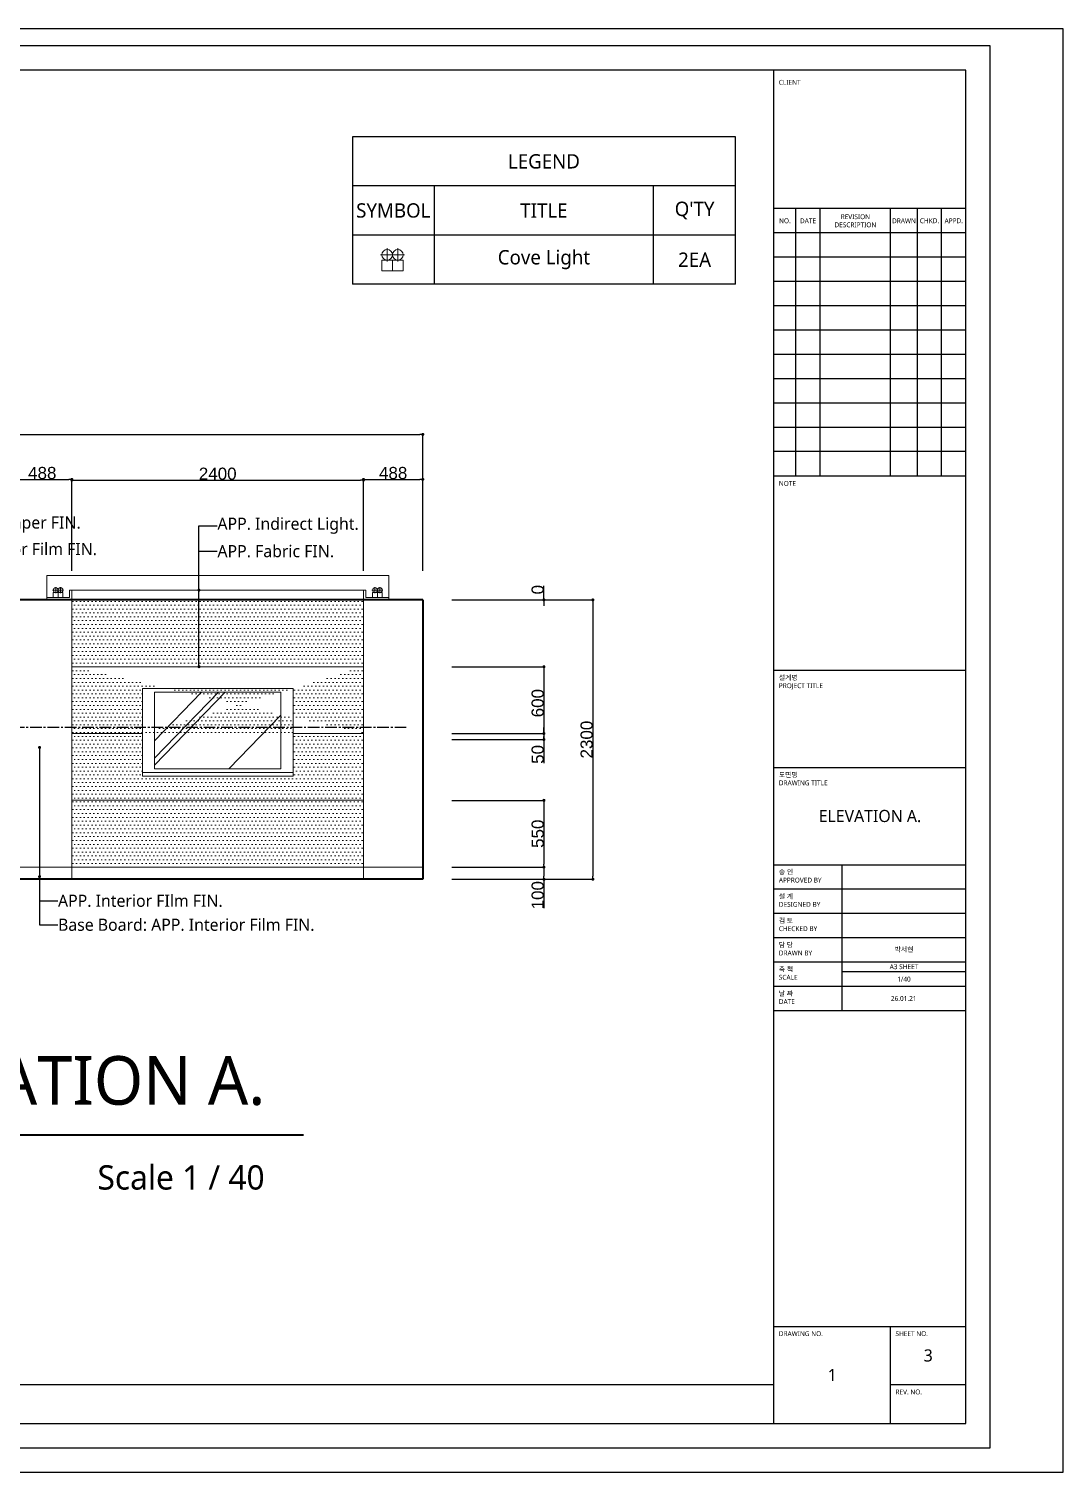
# Model space of a CAD drawing. Header units: millimetres. Extents: x 0 to 16800, y -1 to 11879.
# Drawn here: x 8288 to 16800, y -1 to 11879 of the extents above; entities that cross this region are included whole.
import ezdxf
from ezdxf import colors
from ezdxf.entities.mleader import LeaderData, LeaderLine
from ezdxf.math import Vec2, Vec3

# ---------------------------------------------------------------- set-up
doc = ezdxf.new("R2010")
doc.units = ezdxf.units.MM
doc.header["$LTSCALE"] = 5
doc.linetypes.add('CENTER2', pattern=[28.575, 19.05, -3.175, 3.175, -3.175])
for name, color, linetype, lineweight in [('가구', 4, 'Continuous', 20), ('도면명', 3, 'Continuous', 40), ('문자', 3, 'Continuous', 25), ('벽체선', 2, 'Continuous', 40), ('우물천장', 2, 'Continuous', 20), ('조명', 6, 'Continuous', 20), ('치수', 7, 'Continuous', 20), ('타일', 5, 'Continuous', 9)]:
    doc.layers.add(name, color=color, linetype=linetype, lineweight=lineweight)
doc.layers.add('실선', color=7, linetype='Continuous')
doc.layers.add('틀', color=7, linetype='Continuous')
doc.styles.add('h1', font='malgun.ttf', dxfattribs={"height": 100})
doc.styles.add('H2', font='malgun.ttf')
doc.styles.get("Standard").update_dxf_attribs({"font": 'arial.ttf'})
doc.dimstyles.new('h1', dxfattribs={"dimtxt": 100, "dimasz": 25, "dimexe": 1.25, "dimexo": 240, "dimtad": 1, "dimtxsty": 'Standard', "dimblk": 'DOT', "dimcen": 2.5, "dimadec": 0, "dimazin": 0, "dimtfac": 1, "dimtmove": 0, "dimatfit": 3, "dimfxl": 1, "dimarcsym": 0})
pattern_1 = [(0, (1330.438, 1674.274), (15.875, 31.75), [0, -31.75])]

# ---------------------------------------------------------------- blocks, each defined once
blk = doc.blocks.new('_Dot')
at = {"color": 0, "linetype": 'ByBlock', "lineweight": -2}
blk.add_line((-0.5, 0), (-1, 0), dxfattribs=at)
at = {"color": 0, "linetype": 'ByBlock', "const_width": 0.5}
blk.add_lwpolyline([(-0.25, 0, 1), (0.25, 0, 1)], format="xyb", close=True, dxfattribs=at)
blk = doc.blocks.new('*D2')
at = {"layer": 'Defpoints', "color": 0, "transparency": 16777216}
for p in [(11530, 8541), (3730, 7179), (11530, 7179)]:
    blk.add_point(p, dxfattribs=at)
at = {"layer": '치수', "color": 0, "lineweight": -2, "transparency": 16777216}
for p, q in [((3730, 7419), (3730, 8543)), ((3755, 8541), (11505, 8541)), ((11530, 7419), (11530, 8543))]:
    blk.add_line(p, q, dxfattribs=at)
at = {"layer": '치수', "color": 0, "lineweight": -2, "transparency": 16777216, "xscale": 25, "yscale": 25, "zscale": 25, "rotation": 180}
blk.add_blockref('_Dot', (3730, 8541), dxfattribs=at)
at = {"layer": '치수', "color": 0, "lineweight": -2, "transparency": 16777216, "xscale": 25, "yscale": 25, "zscale": 25}
blk.add_blockref('_Dot', (11530, 8541), dxfattribs=at)
at = {"layer": '치수', "color": 0, "transparency": 16777216, "insert": (7630, 8593), "char_height": 100, "attachment_point": 5}
blk.add_mtext('7800', dxfattribs=at)
blk = doc.blocks.new('*D5')
at = {"layer": 'Defpoints', "color": 0, "transparency": 16777216}
for p in [(11530, 8171), (11042, 7179), (11530, 7179)]:
    blk.add_point(p, dxfattribs=at)
at = {"layer": '치수', "color": 0, "lineweight": -2, "transparency": 16777216}
for p, q in [((11042, 7419), (11042, 8173)), ((11067, 8171), (11505, 8171)), ((11530, 7419), (11530, 8173))]:
    blk.add_line(p, q, dxfattribs=at)
at = {"layer": '치수', "color": 0, "lineweight": -2, "transparency": 16777216, "xscale": 25, "yscale": 25, "zscale": 25, "rotation": 180}
blk.add_blockref('_Dot', (11042, 8171), dxfattribs=at)
at = {"layer": '치수', "color": 0, "lineweight": -2, "transparency": 16777216, "xscale": 25, "yscale": 25, "zscale": 25}
blk.add_blockref('_Dot', (11530, 8171), dxfattribs=at)
at = {"layer": '치수', "color": 0, "transparency": 16777216, "insert": (11286, 8223), "char_height": 100, "attachment_point": 5}
blk.add_mtext('488', dxfattribs=at)
blk = doc.blocks.new('*D6')
at = {"layer": 'Defpoints', "color": 0, "transparency": 16777216}
for p in [(8642, 8171), (8154, 7179), (8642, 7179)]:
    blk.add_point(p, dxfattribs=at)
at = {"layer": '치수', "color": 0, "lineweight": -2, "transparency": 16777216}
for p, q in [((8154, 7419), (8154, 8173)), ((8179, 8171), (8617, 8171)), ((8642, 7419), (8642, 8173))]:
    blk.add_line(p, q, dxfattribs=at)
at = {"layer": '치수', "color": 0, "lineweight": -2, "transparency": 16777216, "xscale": 25, "yscale": 25, "zscale": 25, "rotation": 180}
blk.add_blockref('_Dot', (8154, 8171), dxfattribs=at)
at = {"layer": '치수', "color": 0, "lineweight": -2, "transparency": 16777216, "xscale": 25, "yscale": 25, "zscale": 25}
blk.add_blockref('_Dot', (8642, 8171), dxfattribs=at)
at = {"layer": '치수', "color": 0, "transparency": 16777216, "insert": (8398, 8223), "char_height": 100, "attachment_point": 5}
blk.add_mtext('488', dxfattribs=at)
blk = doc.blocks.new('*D7')
at = {"layer": 'Defpoints', "color": 0, "transparency": 16777216}
for p in [(11042, 8165), (8642, 7179), (11042, 7179)]:
    blk.add_point(p, dxfattribs=at)
at = {"layer": '치수', "color": 0, "lineweight": -2, "transparency": 16777216}
for p, q in [((8642, 7419), (8642, 8166)), ((8667, 8165), (11017, 8165)), ((11042, 7419), (11042, 8166))]:
    blk.add_line(p, q, dxfattribs=at)
at = {"layer": '치수', "color": 0, "lineweight": -2, "transparency": 16777216, "xscale": 25, "yscale": 25, "zscale": 25, "rotation": 180}
blk.add_blockref('_Dot', (8642, 8165), dxfattribs=at)
at = {"layer": '치수', "color": 0, "lineweight": -2, "transparency": 16777216, "xscale": 25, "yscale": 25, "zscale": 25}
blk.add_blockref('_Dot', (11042, 8165), dxfattribs=at)
at = {"layer": '치수', "color": 0, "transparency": 16777216, "insert": (9842, 8217), "char_height": 100, "attachment_point": 5}
blk.add_mtext('2400', dxfattribs=at)
blk = doc.blocks.new('*D13')
at = {"layer": 'Defpoints', "color": 0, "transparency": 16777216}
for p in [(11530, 7179), (11530, 4879), (12930, 4879)]:
    blk.add_point(p, dxfattribs=at)
at = {"layer": '치수', "color": 0, "lineweight": -2, "transparency": 16777216}
for p, q in [((11770, 7179), (12932, 7179)), ((12930, 7154), (12930, 4904)), ((11770, 4879), (12932, 4879))]:
    blk.add_line(p, q, dxfattribs=at)
at = {"layer": '치수', "color": 0, "lineweight": -2, "transparency": 16777216, "xscale": 25, "yscale": 25, "zscale": 25}
for p, rotation in [((12930, 7179), 90), ((12930, 4879), 270)]:
    blk.add_blockref('_Dot', p, dxfattribs=dict(at, rotation=rotation))
at = {"layer": '치수', "color": 0, "transparency": 16777216, "insert": (12879, 6029), "char_height": 100, "attachment_point": 5, "rotation": 90}
blk.add_mtext('2300', dxfattribs=at)
blk = doc.blocks.new('*D14')
at = {"layer": 'Defpoints', "color": 0, "transparency": 16777216}
for p in [(11530, 7179), (11530, 7179), (12527, 7179)]:
    blk.add_point(p, dxfattribs=at)
at = {"layer": '치수', "color": 0, "lineweight": -2, "transparency": 16777216}
for p, q in [((12527, 7204), (12527, 7296)), ((11770, 7179), (12529, 7179)), ((11770, 7179), (12529, 7179)), ((12527, 7154), (12527, 7129))]:
    blk.add_line(p, q, dxfattribs=at)
at = {"layer": '치수', "color": 0, "lineweight": -2, "transparency": 16777216, "xscale": 25, "yscale": 25, "zscale": 25}
for rotation in [270, 90]:
    blk.add_blockref('_Dot', (12527, 7179), dxfattribs=dict(at, rotation=rotation))
at = {"layer": '치수', "color": 0, "transparency": 16777216, "insert": (12476, 7263), "char_height": 100, "attachment_point": 5, "rotation": 90}
blk.add_mtext('0', dxfattribs=at)
blk = doc.blocks.new('*D15')
at = {"layer": 'Defpoints', "color": 0, "transparency": 16777216}
for p in [(11530, 6629), (11530, 6029), (12527, 6029)]:
    blk.add_point(p, dxfattribs=at)
at = {"layer": '치수', "color": 0, "lineweight": -2, "transparency": 16777216}
for p, q in [((11770, 6629), (12529, 6629)), ((12527, 6604), (12527, 6054)), ((11770, 6029), (12529, 6029))]:
    blk.add_line(p, q, dxfattribs=at)
at = {"layer": '치수', "color": 0, "lineweight": -2, "transparency": 16777216, "xscale": 25, "yscale": 25, "zscale": 25}
for p, rotation in [((12527, 6629), 90), ((12527, 6029), 270)]:
    blk.add_blockref('_Dot', p, dxfattribs=dict(at, rotation=rotation))
at = {"layer": '치수', "color": 0, "transparency": 16777216, "insert": (12476, 6329), "char_height": 100, "attachment_point": 5, "rotation": 90}
blk.add_mtext('600', dxfattribs=at)
blk = doc.blocks.new('*D16')
at = {"layer": 'Defpoints', "color": 0, "transparency": 16777216}
for p in [(11530, 6079), (11530, 6029), (12527, 6029)]:
    blk.add_point(p, dxfattribs=at)
at = {"layer": '치수', "color": 0, "lineweight": -2, "transparency": 16777216}
for p, q in [((11770, 6079), (12529, 6079)), ((12527, 6104), (12527, 6129)), ((12527, 6079), (12527, 6029)), ((11770, 6029), (12529, 6029)), ((12527, 6004), (12527, 5835))]:
    blk.add_line(p, q, dxfattribs=at)
at = {"layer": '치수', "color": 0, "lineweight": -2, "transparency": 16777216, "xscale": 25, "yscale": 25, "zscale": 25}
for p, rotation in [((12527, 6079), 270), ((12527, 6029), 90)]:
    blk.add_blockref('_Dot', p, dxfattribs=dict(at, rotation=rotation))
at = {"layer": '치수', "color": 0, "transparency": 16777216, "insert": (12476, 5907), "char_height": 100, "attachment_point": 5, "rotation": 90}
blk.add_mtext('50', dxfattribs=at)
blk = doc.blocks.new('*D17')
at = {"layer": 'Defpoints', "color": 0, "transparency": 16777216}
for p in [(11530, 5529), (11530, 4979), (12527, 4979)]:
    blk.add_point(p, dxfattribs=at)
at = {"layer": '치수', "color": 0, "lineweight": -2, "transparency": 16777216}
for p, q in [((11770, 5529), (12529, 5529)), ((12527, 5504), (12527, 5004)), ((11770, 4979), (12529, 4979))]:
    blk.add_line(p, q, dxfattribs=at)
at = {"layer": '치수', "color": 0, "lineweight": -2, "transparency": 16777216, "xscale": 25, "yscale": 25, "zscale": 25}
for p, rotation in [((12527, 5529), 90), ((12527, 4979), 270)]:
    blk.add_blockref('_Dot', p, dxfattribs=dict(at, rotation=rotation))
at = {"layer": '치수', "color": 0, "transparency": 16777216, "insert": (12476, 5254), "char_height": 100, "attachment_point": 5, "rotation": 90}
blk.add_mtext('550', dxfattribs=at)
blk = doc.blocks.new('*D18')
at = {"layer": 'Defpoints', "color": 0, "transparency": 16777216}
for p in [(11530, 4979), (11530, 4879), (12527, 4879)]:
    blk.add_point(p, dxfattribs=at)
at = {"layer": '치수', "color": 0, "lineweight": -2, "transparency": 16777216}
for p, q in [((11770, 4979), (12529, 4979)), ((11770, 4879), (12529, 4879)), ((12527, 4954), (12527, 4904)), ((12527, 4879), (12527, 4642))]:
    blk.add_line(p, q, dxfattribs=at)
at = {"layer": '치수', "color": 0, "lineweight": -2, "transparency": 16777216, "xscale": 25, "yscale": 25, "zscale": 25}
for p, rotation in [((12527, 4979), 90), ((12527, 4879), 270)]:
    blk.add_blockref('_Dot', p, dxfattribs=dict(at, rotation=rotation))
at = {"layer": '치수', "color": 0, "transparency": 16777216, "insert": (12476, 4748), "char_height": 100, "attachment_point": 5, "rotation": 90}
blk.add_mtext('100', dxfattribs=at)
blk = doc.blocks.new('*U23')
at = {"layer": '문자', "color": 0, "linetype": 'CENTER2', "transparency": 16777216}
blk.add_line((2657.5, 0), (-2657.5, 0), dxfattribs=at)

msp = doc.modelspace()

# ---------------------------------------------------------------- hatches: boundary and pattern name
at = {"layer": '타일'}
h = msp.add_hatch(dxfattribs=at)
h.set_pattern_fill('DOTS', color=256, scale=20)
h.set_pattern_definition(pattern_1)
h.paths.add_polyline_path([(11042.438, 6629.274), (8642.438, 6629.274), (8642.438, 7179.274), (11042.438, 7179.274)])
edge = h.paths.add_edge_path()
edge.add_line((8642.438, 6629.274), (8642.438, 6079.274))
edge.add_line((9222.438, 6079.274), (8642.438, 6079.274))
edge.add_line((10462.438, 6449.274), (9222.438, 6449.274))
edge.add_line((9222.438, 6449.274), (9222.438, 6079.274))
edge.add_line((10462.438, 6079.274), (10462.438, 6449.274))
edge.add_line((11042.438, 6629.274), (11042.438, 6079.274))
h = msp.add_hatch(dxfattribs=at)
h.set_pattern_fill('DOTS', color=256, scale=20)
h.set_pattern_definition(pattern_1)
h.paths.add_polyline_path([(8642.438, 6079.274), (8642.438, 5529.274), (11042.438, 5529.274), (11042.438, 6079.274), (10462.438, 6079.274), (10462.438, 5729.274), (9222.438, 5729.274), (9222.438, 6079.274)])
h = msp.add_hatch(dxfattribs=at)
h.set_pattern_fill('DOTS', color=256, scale=20)
h.set_pattern_definition(pattern_1)
h.paths.add_polyline_path([(8642.438, 5529.274), (8642.438, 4979.274), (11042.438, 4979.274), (11042.438, 5529.274)])

# ---------------------------------------------------------------- linework, layer by layer
at = {"layer": '가구'}
for p, q in [((10462.438, 6449.274), (9222.438, 6449.274)), ((9222.438, 6449.274), (9222.438, 5729.274)), ((9322.438, 6419.274), (9322.438, 5789.274)), ((10362.438, 6419.274), (9322.438, 6419.274)), ((9322.438, 6020.124), (9709.354, 6419.274)), ((9322.438, 5876.45), (9848.625, 6419.274)), ((9322.438, 5818.98), (9904.333, 6419.274)), ((10362.438, 5789.274), (10362.438, 6419.274)), ((10462.438, 5729.274), (10462.438, 6449.274)), ((9934.289, 5789.274), (10362.438, 6230.961)), ((9222.438, 5759.274), (10462.438, 5759.274)), ((9222.438, 5729.274), (10462.438, 5729.274)), ((9322.438, 5789.274), (10362.438, 5789.274)), ((8642.438, 4979.274), (8054.438, 4979.274)), ((8642.438, 4979.274), (8642.438, 4879.274)), ((11042.438, 4979.274), (8642.438, 4979.274)), ((11530.438, 4979.274), (11042.438, 4979.274)), ((11042.438, 4979.274), (11042.438, 4879.274))]:
    msp.add_line(p, q, dxfattribs=at)
at = {"layer": '도면명'}
msp.add_line((4888.929, 2775.724), (10549.255, 2775.724), dxfattribs=at)
at = {"layer": '벽체선'}
for p, q in [((8642.438, 7179.274), (3730.438, 7179.274)), ((11042.438, 7179.274), (8642.438, 7179.274)), ((11530.438, 7179.274), (11042.438, 7179.274)), ((11530.438, 7179.274), (11530.438, 4879.274)), ((11530.438, 4879.274), (3730.438, 4879.274))]:
    msp.add_line(p, q, dxfattribs=at)
at = {"layer": '실선'}
for p, q in [((14103.909, 10990.124), (10950.472, 10990.124)), ((10950.472, 10990.124), (10950.472, 9777.322)), ((14103.909, 9777.322), (14103.909, 10990.124)), ((14103.909, 10585.857), (10950.472, 10585.857)), ((11624.251, 10585.857), (11624.251, 9777.322)), ((13430.13, 9777.322), (13430.13, 10585.857)), ((14103.909, 10181.589), (10950.472, 10181.589)), ((14103.909, 9777.322), (10950.472, 9777.322))]:
    msp.add_line(p, q, dxfattribs=at)
at = {"layer": '우물천장'}
for p, q in [((11250.438, 7379.274), (8434.438, 7379.274)), ((8434.438, 7379.274), (8434.438, 7179.274)), ((11250.438, 7379.274), (11250.438, 7179.274)), ((11062.438, 7259.274), (8622.438, 7259.274)), ((8622.438, 7259.274), (8622.438, 7199.274)), ((8642.438, 7259.274), (8642.438, 7179.274)), ((11042.438, 7259.274), (11042.438, 7179.274)), ((11062.438, 7259.274), (11062.438, 7199.274)), ((8622.438, 7199.274), (8434.438, 7199.274)), ((11250.438, 7199.274), (11062.438, 7199.274))]:
    msp.add_line(p, q, dxfattribs=at)
at = {"layer": '조명'}
for p, q in [((11237.218, 10019.692), (11182.655, 10019.692)), ((11237.218, 10019.692), (11237.218, 10074.254)), ((11237.218, 10019.692), (11324.519, 10019.692)), ((11237.218, 10019.692), (11237.218, 9965.129)), ((11324.519, 10019.692), (11324.519, 10074.254)), ((11324.519, 10019.692), (11379.082, 10019.692)), ((11324.519, 10019.692), (11324.519, 9965.129)), ((8508.438, 7259.274), (8483.438, 7259.274)), ((8508.438, 7259.274), (8508.438, 7284.274)), ((8508.438, 7259.274), (8548.438, 7259.274)), ((8508.438, 7259.274), (8508.438, 7234.274)), ((8548.438, 7259.274), (8548.438, 7284.274)), ((8548.438, 7259.274), (8573.438, 7259.274)), ((8548.438, 7259.274), (8548.438, 7234.274)), ((11136.438, 7259.274), (11111.438, 7259.274)), ((11136.438, 7259.274), (11136.438, 7284.274)), ((11136.438, 7259.274), (11176.438, 7259.274)), ((11136.438, 7259.274), (11136.438, 7234.274)), ((11176.438, 7259.274), (11176.438, 7284.274)), ((11176.438, 7259.274), (11201.438, 7259.274)), ((11176.438, 7259.274), (11176.438, 7234.274))]:
    msp.add_line(p, q, dxfattribs=at)
for points in [[(11280.868, 9888.742), (11193.568, 9888.742), (11193.568, 9976.043), (11280.868, 9976.043)], [(11280.868, 9888.742), (11368.169, 9888.742), (11368.169, 9976.043), (11280.868, 9976.043)], [(8528.438, 7199.274), (8488.438, 7199.274), (8488.438, 7239.274), (8528.438, 7239.274)], [(8528.438, 7199.274), (8568.438, 7199.274), (8568.438, 7239.274), (8528.438, 7239.274)], [(11156.438, 7199.274), (11116.438, 7199.274), (11116.438, 7239.274), (11156.438, 7239.274)], [(11156.438, 7199.274), (11196.438, 7199.274), (11196.438, 7239.274), (11156.438, 7239.274)]]:
    msp.add_lwpolyline(points, close=True, dxfattribs=at)
for centre, radius in [((11237.218, 10019.692), 43.65), ((11324.519, 10019.692), 43.65), ((8508.438, 7259.274), 20), ((8548.438, 7259.274), 20), ((11136.438, 7259.274), 20), ((11176.438, 7259.274), 20)]:
    msp.add_circle(centre, radius, dxfattribs=at)
at = {"layer": '치수'}
msp.add_line((8154.438, 8171.283), (8391.875, 8171.283), dxfattribs=at)
at = {"layer": '타일'}
for p, q in [((8642.438, 7179.274), (8642.438, 6629.274)), ((11042.438, 7179.274), (11042.438, 6629.274)), ((11042.438, 6629.274), (8642.438, 6629.274)), ((8642.438, 6629.274), (8642.438, 6079.274)), ((11042.438, 6629.274), (11042.438, 6079.274)), ((9222.438, 6079.274), (8642.438, 6079.274)), ((8642.438, 6079.274), (8642.438, 5529.274)), ((11042.438, 6079.274), (10462.438, 6079.274)), ((11042.438, 6079.274), (11042.438, 5529.274)), ((11042.438, 5529.274), (8642.438, 5529.274)), ((8642.438, 5529.274), (8642.438, 4979.274)), ((11042.438, 5529.274), (11042.438, 4979.274))]:
    msp.add_line(p, q, dxfattribs=at)
at = {"layer": '틀'}
for p, q in [((16800.438, 11879.274), (0.438, 11879.274)), ((16800.438, -0.726), (16800.438, 11879.274)), ((16200.438, 11739.274), (640.438, 11739.274)), ((16200.438, 199.274), (16200.438, 11739.274)), ((16000.438, 11539.274), (840.438, 11539.274)), ((14420.438, 399.274), (14420.438, 11539.274)), ((16000.438, 399.274), (16000.438, 11539.274)), ((16000.438, 10399.274), (14420.438, 10399.274)), ((14600.438, 8199.274), (14600.438, 10399.274)), ((14800.438, 8199.274), (14800.438, 10399.274)), ((15380.438, 8199.274), (15380.438, 10399.274)), ((15600.438, 8199.274), (15600.438, 10399.274)), ((15800.438, 8199.274), (15800.438, 10399.274)), ((16000.438, 10199.274), (14420.438, 10199.274)), ((16000.438, 9999.274), (14420.438, 9999.274)), ((16000.438, 9799.274), (14420.438, 9799.274)), ((16000.438, 9599.274), (14420.438, 9599.274)), ((16000.438, 9399.274), (14420.438, 9399.274)), ((16000.438, 9199.274), (14420.438, 9199.274)), ((16000.438, 8999.274), (14420.438, 8999.274)), ((16000.438, 8799.274), (14420.438, 8799.274)), ((16000.438, 8599.274), (14420.438, 8599.274)), ((16000.438, 8399.274), (14420.438, 8399.274)), ((14420.438, 8199.274), (16000.438, 8199.274)), ((14420.438, 6599.274), (16000.438, 6599.274)), ((14420.438, 5799.274), (16000.438, 5799.274)), ((14420.438, 4999.274), (16000.438, 4999.274)), ((14980.438, 3799.274), (14980.438, 4999.274)), ((14420.438, 4799.274), (16000.438, 4799.274)), ((14420.438, 4599.274), (16000.438, 4599.274)), ((14420.438, 4399.274), (16000.438, 4399.274)), ((14420.438, 4199.274), (16000.438, 4199.274)), ((14980.438, 4119.274), (16000.438, 4119.274)), ((14420.438, 3999.274), (16000.438, 3999.274)), ((14420.438, 3799.274), (16000.438, 3799.274)), ((14420.438, 1199.274), (16000.438, 1199.274)), ((15380.438, 399.274), (15380.438, 1199.274)), ((840.438, 719.274), (14420.438, 719.274)), ((15380.438, 719.274), (16000.438, 719.274)), ((840.438, 399.274), (16000.438, 399.274)), ((640.438, 199.274), (16200.438, 199.274)), ((0.438, -0.726), (16800.438, -0.726))]:
    msp.add_line(p, q, dxfattribs=at)

# ---------------------------------------------------------------- block references
at = {"layer": '문자', "linetype": 'CENTER2'}
msp.add_blockref('*U23', (8736.438, 6129.274), dxfattribs=at)

# ---------------------------------------------------------------- texts
at = {"layer": '도면명', "linetype": 'Continuous', "ltscale": 0.5, "attachment_point": 1, "style": 'H2'}
for s, width, insert, char_height in [('ELEVATION A.', 3551.83162, (6858.689, 3423.321), 400), ('Scale 1 / 40', 1957.42834, (8852.792, 2525.084), 200)]:
    msp.add_mtext_dynamic_manual_height_columns(s, width=width, gutter_width=15, heights=[0], dxfattribs=dict(at, insert=insert, char_height=char_height))
at = {"layer": '실선', "char_height": 118.0005, "attachment_point": 5, "style": 'h1'}
for s, width, insert in [('LEGEND', 3153.43659, (12527.19, 10787.99)), ("Q'TY", 673.77856, (13767.019, 10383.723)), ('SYMBOL', 673.77856, (11287.361, 10383.723)), ('TITLE', 1805.87946, (12527.19, 10383.723)), ('Cove Light', 1805.87946, (12527.19, 9979.456)), ('2EA', 673.77856, (13767.019, 9979.456))]:
    msp.add_mtext_dynamic_manual_height_columns(s, width=width, gutter_width=590.003, heights=[0], dxfattribs=dict(at, insert=insert))
at = {"layer": '틀', "style": 'h1'}
for s, width, insert, char_height, attachment_point in [('CLIENT', 400, (14460.438, 11459.274), 40, 1), ('REVISION\\PDESCRIPTION', 580, (15090.438, 10299.274), 40, 5), ('NO.', 180, (14510.438, 10299.274), 40, 5), ('DATE', 200, (14700.438, 10299.274), 40, 5), ('DRAWN', 220, (15490.438, 10299.274), 40, 5), ('CHKD.', 200, (15700.438, 10299.274), 40, 5), ('APPD.', 200, (15900.438, 10299.274), 40, 5), ('NOTE', 400, (14460.438, 8157.833), 40, 1), ('{\\fGulim|b0|i0|c129|p50;설계명}\\PPROJECT TITLE', 1107.85353, (14460.438, 6559.274), 40, 1), ('{\\fGulim|b0|i0|c129|p50;도면명}\\PDRAWING TITLE', 441.646, (14460.438, 5759.274), 40, 1), ('ELEVATION A.', 1580, (15210.438, 5399.274), 100, 5), ('{\\fGulim|b0|i0|c129|p50;승 인}\\PAPPROVED BY', 400, (14460.438, 4959.274), 40, 1), ('설 계\\PDESIGNED BY', 400, (14460.438, 4759.274), 40, 1), ('검 토\\PCHECKED BY', 400, (14460.438, 4559.274), 40, 1), ('담 당\\PDRAWN BY', 400, (14460.438, 4359.274), 40, 1), ('박서현', 1020, (15490.438, 4300.289), 40, 5), ('축 척\\PSCALE', 400, (14460.438, 4159.274), 40, 1), ('A3 SHEET', 1020, (15490.438, 4159.274), 40, 5), ('1/40', 1020, (15490.438, 4057.148), 40, 5), ('날 짜\\PDATE', 400, (14460.438, 3959.274), 40, 1), ('26.01.21', 1020, (15488.299, 3897.488), 40, 5), ('DRAWING NO.', 400, (14460.438, 1159.274), 40, 1), ('SHEET NO.', 400, (15420.438, 1159.274), 40, 1), ('3', 620, (15690.438, 959.274), 100, 5), ('1', 960, (14900.438, 799.274), 100, 5), ('REV. NO.', 400, (15420.438, 679.274), 40, 1)]:
    msp.add_mtext_dynamic_manual_height_columns(s, width=width, gutter_width=500, heights=[0], dxfattribs=dict(at, insert=insert, char_height=char_height, attachment_point=attachment_point))

# ---------------------------------------------------------------- dimensions: what is measured, and where the dimension line sits
at = {"layer": '치수'}
for base, p1, p2, picture, middle in [((11530.438, 8541.334), (3730.438, 7179.274), (11530.438, 7179.274), '*D2', (7630.438, 8593.017)), ((8642.438, 8171.283), (8154.438, 7179.274), (8642.438, 7179.274), '*D6', (8398.438, 8222.965)), ((11042.438, 8165.033), (8642.438, 7179.274), (11042.438, 7179.274), '*D7', (9842.438, 8216.715)), ((11530.438, 8171.283), (11042.438, 7179.274), (11530.438, 7179.274), '*D5', (11286.438, 8222.965))]:
    dim = msp.add_linear_dim(base=base, p1=p1, p2=p2, dimstyle='h1', dxfattribs=at)
    dim.commit()
    dim.dimension.update_dxf_attribs({"geometry": picture, "text_midpoint": middle})
for base, p1, p2, picture, middle in [((12527.486361153, 7179.274393657), (11530.437890523, 7179.274393657), (11530.437890523, 7179.274393657), '*D14', (12475.80406238, 7262.505123534)), ((12930.438, 4879.274), (11530.438, 7179.274), (11530.438, 4879.274), '*D13', (12878.721, 6029.274)), ((12527.486, 6029.274), (11530.438, 6629.274), (11530.438, 6029.274), '*D15', (12475.804, 6329.274)), ((12527.486, 6029.274), (11530.438, 6079.274), (11530.438, 6029.274), '*D16', (12475.804, 5907.196)), ((12527.486, 4979.274), (11530.438, 5529.274), (11530.438, 4979.274), '*D17', (12475.804, 5254.274)), ((12527.486, 4879.274), (11530.438, 4979.274), (11530.438, 4879.274), '*D18', (12475.804, 4748.056))]:
    dim = msp.add_linear_dim(base=base, p1=p1, p2=p2, angle=90, dimstyle='h1', dxfattribs=at)
    dim.commit()
    dim.dimension.update_dxf_attribs({"geometry": picture, "text_midpoint": middle})

# ---------------------------------------------------------------- leaders
at = {"layer": '문자'}
ml = msp.add_multileader_mtext('Standard', dxfattribs=at)
ml.set_content('APP. Wallpaper FIN.', color=256, style='h1')
ml.set_leader_properties()
ml.set_arrow_properties(name='DOT')
ml.build(insert=Vec2(0, 0))
ml.multileader.update_dxf_attribs({"arrow_head_size": 25})
ctx = ml.context
ctx.base_point, ctx.char_height, ctx.arrow_head_size, ctx.plane_origin = Vec3(7501.399, 7799.274), 100, 25, Vec3(7350.438, 6509.274)
notes = []
notes.append((ctx, [(0, (1, 1, 0), (7350.438, 7799.274), (1, 0), 150.961, [(0, [(7350.438, 6509.274)], 0, [])])]))
ctx.mtext.insert, ctx.mtext.flow_direction = Vec3(7503.399, 7865.715), 5
ml = msp.add_multileader_mtext('Standard', dxfattribs=at)
ml.set_content('APP. Indirect Light.', color=256, style='h1')
ml.set_leader_properties()
ml.set_arrow_properties(name='DOT')
ml.build(insert=Vec2(0, 0))
ml.multileader.update_dxf_attribs({"arrow_head_size": 25})
ctx = ml.context
ctx.base_point, ctx.char_height, ctx.arrow_head_size, ctx.plane_origin = Vec3(9837.934, 7789.274), 100, 25, Vec3(9687.934, 7259.274)
notes.append((ctx, [(0, (1, 1, 0), (9687.934, 7789.274), (1, 0), 150, [(0, [(9687.934, 7259.274)], 0, [])])]))
ctx.mtext.insert, ctx.mtext.flow_direction = Vec3(9839.934, 7856.088), 5
ml = msp.add_multileader_mtext('Standard', dxfattribs=at)
ml.set_content('APP. Interior Film FIN.', color=256, style='h1')
ml.set_leader_properties()
ml.set_arrow_properties(name='DOT')
ml.build(insert=Vec2(0, 0))
ml.multileader.update_dxf_attribs({"arrow_head_size": 25})
ctx = ml.context
ctx.base_point, ctx.char_height, ctx.arrow_head_size, ctx.plane_origin = Vec3(7501.399, 7597.276), 100, 25, Vec3(7350.438, 6359.274)
notes.append((ctx, [(0, (1, 1, 0), (7350.438, 7597.276), (1, 0), 150.961, [(0, [(7350.438, 6359.274)], 0, [])])]))
ctx.mtext.insert, ctx.mtext.flow_direction = Vec3(7503.399, 7648.126), 5
ml = msp.add_multileader_mtext('Standard', dxfattribs=at)
ml.set_content('APP. Fabric FIN.', color=256, style='h1')
ml.set_leader_properties()
ml.set_arrow_properties(name='DOT')
ml.build(insert=Vec2(0, 0))
ml.multileader.update_dxf_attribs({"arrow_head_size": 25})
ctx = ml.context
ctx.base_point, ctx.char_height, ctx.arrow_head_size, ctx.plane_origin = Vec3(9837.934, 7579.274), 100, 25, Vec3(9687.934, 6629.274)
notes.append((ctx, [(0, (1, 1, 0), (9687.934, 7579.274), (1, 0), 150, [(0, [(9687.934, 6629.274)], 0, [])])]))
ctx.mtext.insert, ctx.mtext.flow_direction = Vec3(9839.934, 7630.124), 5
ml = msp.add_multileader_mtext('Standard', dxfattribs=at)
ml.set_content('APP. Interior FIlm FIN.', color=256, style='h1')
ml.set_leader_properties()
ml.set_arrow_properties(name='DOT')
ml.build(insert=Vec2(0, 0))
ml.multileader.update_dxf_attribs({"arrow_head_size": 25})
ctx = ml.context
ctx.base_point, ctx.char_height, ctx.arrow_head_size, ctx.plane_origin = Vec3(8525.713, 4701.66), 100, 25, Vec3(8375.713, 5964.19)
notes.append((ctx, [(0, (1, 1, 0), (8375.713, 4701.66), (1, 0), 150, [(0, [(8375.713, 5964.19)], 0, [])])]))
ctx.mtext.insert, ctx.mtext.flow_direction = Vec3(8527.713, 4752.509), 5
ml = msp.add_multileader_mtext('Standard', dxfattribs=at)
ml.set_content('Base Board: APP. Interior Film FIN.', color=256, style='h1')
ml.set_leader_properties()
ml.set_arrow_properties(name='DOT')
ml.build(insert=Vec2(0, 0))
ml.multileader.update_dxf_attribs({"arrow_head_size": 25})
ctx = ml.context
ctx.base_point, ctx.char_height, ctx.arrow_head_size, ctx.plane_origin = Vec3(8525.713, 4504.19), 100, 25, Vec3(8375.713, 4901.224)
notes.append((ctx, [(0, (1, 1, 0), (8375.713, 4504.19), (1, 0), 150, [(0, [(8375.713, 4901.224)], 0, [])])]))
ctx.mtext.insert, ctx.mtext.flow_direction = Vec3(8527.713, 4555.039), 5
for ctx, leaders in notes:
    for number, flags, end, landing, length, lines in leaders:
        leader = LeaderData()
        leader.index, (leader.has_last_leader_line, leader.has_dogleg_vector, leader.attachment_direction) = number, flags
        leader.last_leader_point, leader.dogleg_vector, leader.dogleg_length = Vec3(end), Vec3(landing), length
        for number, points, colour, breaks in lines:
            line = LeaderLine()
            line.index, line.vertices, line.color, line.breaks = number, Vec3.list(points), colors.encode_raw_color(colour), breaks
            leader.lines.append(line)
        ctx.leaders.append(leader)

doc.saveas('drawing.dxf')
